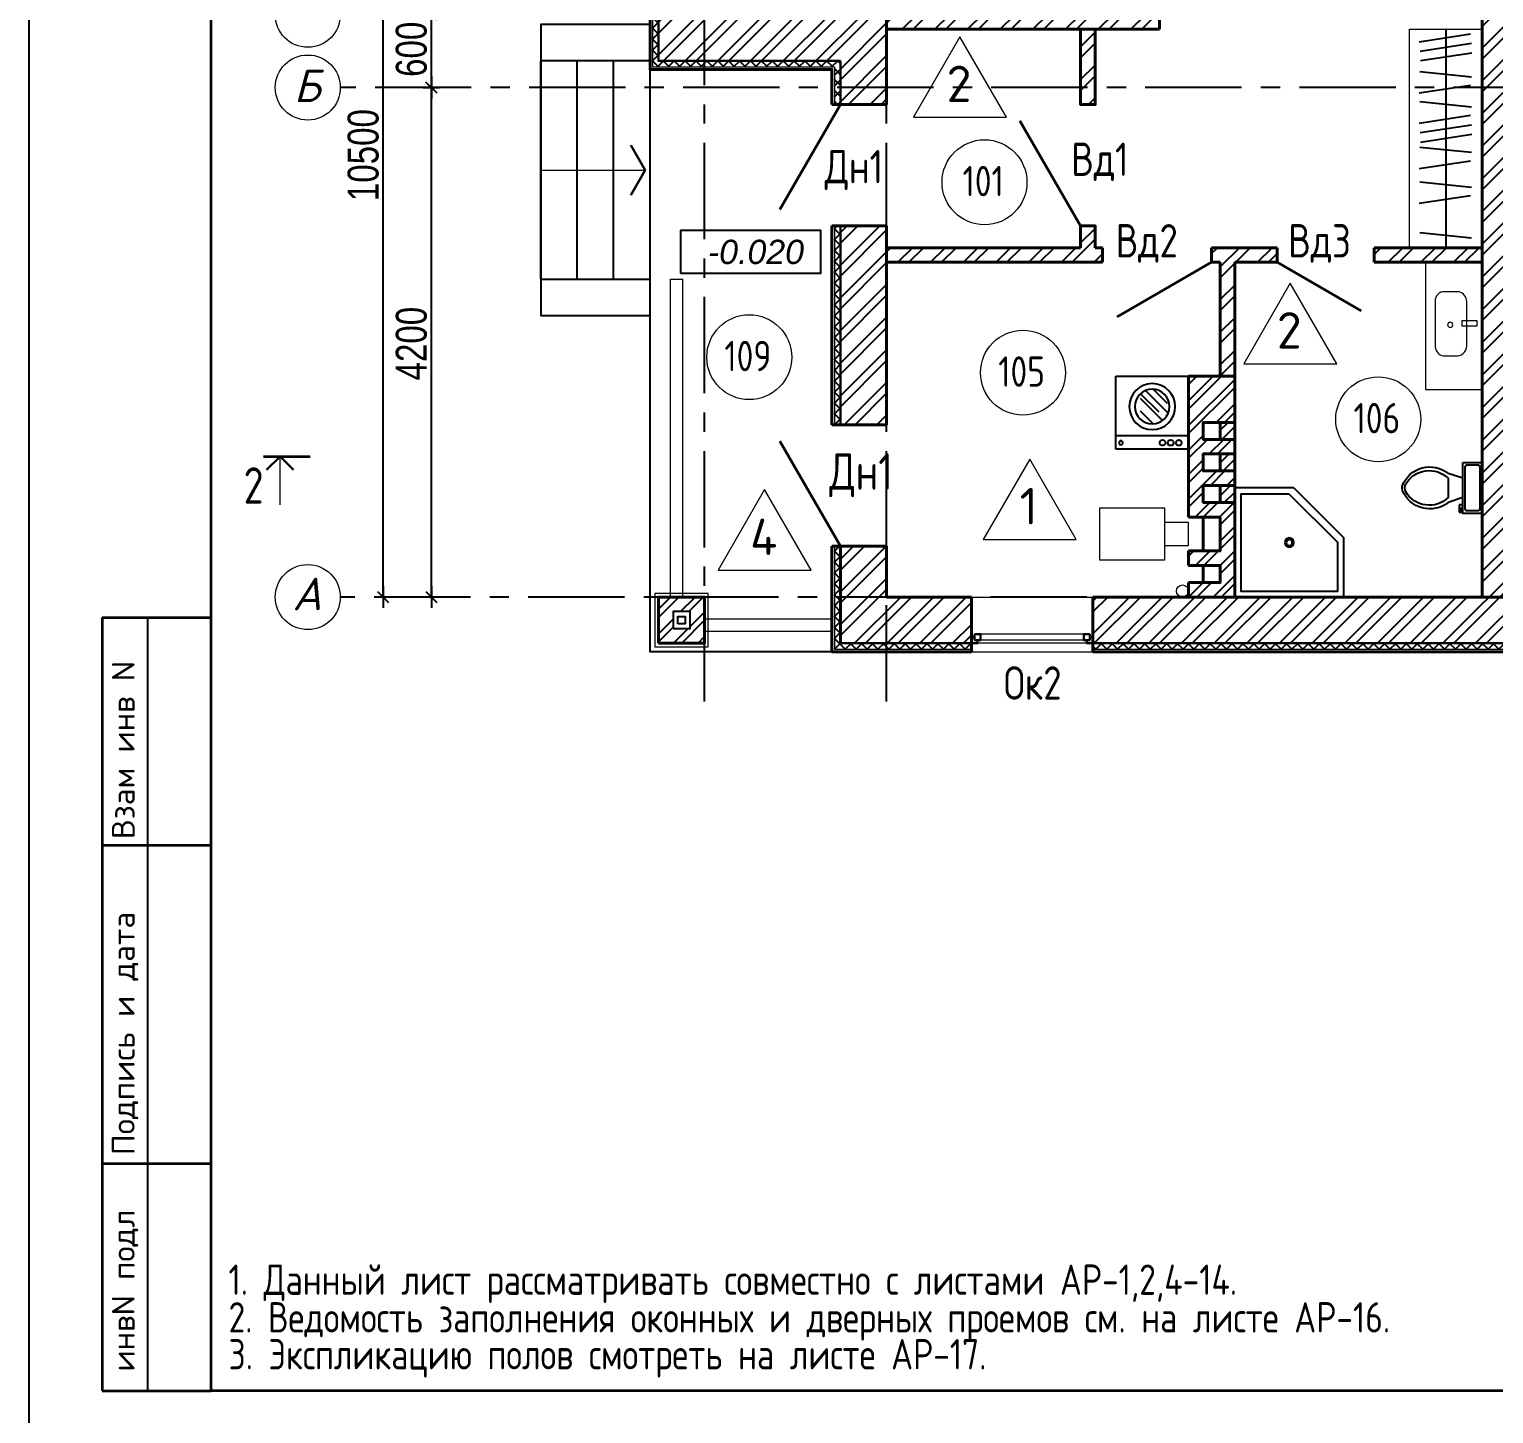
# Model space of a CAD drawing. Extents: x -12289450 to -10763036, y -7834513 to -6150123.
# Drawn here: x -11267018 to -11254947, y -7694349 to -7682937 of the extents above; entities that cross this region are included whole.
import ezdxf

# ---------------------------------------------------------------- set-up
doc = ezdxf.new("R2010")
doc.units = 0
doc.header["$LTSCALE"] = 25
doc.header["$PDMODE"] = 35
doc.linetypes.add('CENTER', pattern=[50.8, 31.75, -6.35, 6.35, -6.35])
doc.layers.get('DefPoints').update_dxf_attribs({"color": 10, "lineweight": 30})
for name, color, linetype in [('001-ПЕРЕГОРОДКИ', 5, 'Continuous'), ('003-ТЕКСТ', 7, 'Continuous'), ('004-ВСПЛИНИИ', 15, 'Continuous'), ('005-РАЗМЕРЫ', 252, 'Continuous'), ('008-ШТРИХОВКА', 252, 'Continuous'), ('010-MEBEL', 3, 'Continuous'), ('011-САНТЕХНИКА', 5, 'Continuous'), ('014-ОСИ', 251, 'CENTER'), ('Annotation - Text', 7, 'Continuous'), ('ArchiCAD', 7, 'Continuous'), ('SANTEH', 7, 'Continuous'), ('Б1-САНТЕХНИКА', 170, 'Continuous'), ('Новое', 51, 'Continuous'), ('Примечания', 7, 'Continuous')]:
    doc.layers.add(name, color=color, linetype=linetype)
for name, color, linetype, lineweight in [('06_Сантехника', 140, 'Continuous', 9), ('4_мебель', 30, 'Continuous', 9), ('MEBEL', 3, 'Continuous', 40), ('text', 1, 'Continuous', 15), ('маркировка', 114, 'Continuous', 20), ('МЕБЕЛЬ_ОБОРУДОВАНИЕ', 242, 'Continuous', 30), ('СТЕНЫ', 5, 'Continuous', 40)]:
    doc.layers.add(name, color=color, linetype=linetype, lineweight=lineweight)
doc.layers.add('Окна ArchiCAD_Ном._пера__23', color=7, linetype='Continuous', lineweight=30, true_color=0xff6600)
doc.layers.add('Окна ArchiCAD_Ном._пера__3', color=7, linetype='Continuous', lineweight=15, true_color=0xff6600)
doc.styles.add('gismo', font='isocpeui.ttf')
doc.styles.add('GOST 2.304', font='cs_gost2304.shx')
doc.styles.add('SIMP701', font='simplex701.shx')
doc.styles.get("Standard").update_dxf_attribs({"font": 'arial.ttf'})
doc.styles.add('TXT0', font='txt', dxfattribs={"width": 0.8})
doc.styles.add('ГОСТ 2.304', font='CS_Gost2304.shx')
doc.styles.add('Текстер', font='ariali.ttf')
doc.dimstyles.new('РАЗМЕРЫ', dxfattribs={"dimscale": 30, "dimtxt": 8.5, "dimasz": 0.15, "dimexe": 0, "dimexo": 0, "dimgap": 1.2, "dimtad": 1, "dimdec": 0, "dimzin": 0, "dimdsep": 46, "dimtxsty": 'TXT0', "dimblk1": 'A8MITTA', "dimblk2": 'A8MITTA', "dimsah": 1, "dimcen": 2, "dimse1": 1, "dimse2": 1, "dimadec": 0, "dimazin": 0, "dimtp": 6, "dimtm": 6, "dimtfac": 1, "dimtdec": 0, "dimtofl": 0, "dimtmove": 0, "dimatfit": 3, "dimldrblk": 'A8MITTA', "dimfxl": 0, "dimtolj": 1, "dimtzin": 0, "dimarcsym": 0})

# ---------------------------------------------------------------- blocks, each defined once
blk = doc.blocks.new('s_50')
at = {"layer": 'SANTEH', "ltscale": 600}
for p, q in [((600, 0), (0, 0)), ((0, 0), (0, -600)), ((491, -600), (491, 0)), ((600, -600), (600, 0)), ((297, -356), (145, -203)), ((365, -385), (183, -204)), ((393, -309), (287, -204)), ((225, -426), (107, -308)), ((305, -432), (118, -245)), ((0, -600), (600, -600))]:
    blk.add_line(p, q, dxfattribs=at)
for centre, major_axis, start_param, end_param in [((250, -300), (134, 134), 5.497787, 11.780972), ((548, -42), (11.2, 11.2), 5.497787, 11.780972), ((250, -300), (101, 101), 5.497787, 11.780972), ((548, -385), (-16.6, 16.6), -0.785398, 2.356194), ((548, -385), (-16.6, 16.6), 2.356194, 5.497787), ((548, -452), (-16.6, 16.6), -0.785398, 2.356194), ((548, -452), (16.6, 16.6), 3.926991, 7.068583), ((548, -519), (16.6, 16.6), 0.785398, 3.926991), ((548, -519), (16.6, 16.6), 3.926991, 7.068583)]:
    blk.add_ellipse(centre, major_axis=major_axis, ratio=1, start_param=start_param, end_param=end_param, dxfattribs=at)
blk = doc.blocks.new('A8MITTA', base_point=(3180, 3140))
for p, q in [((3160, 3140), (3200, 3140)), ((3170, 3130), (3190, 3150)), ((3180, 3155), (3180, 3125))]:
    blk.add_line(p, q)
blk = doc.blocks.new('*D34')
at = {"layer": '005-РАЗМЕРЫ', "color": 0, "lineweight": -2, "ltscale": 1.2, "transparency": 16777216}
blk.add_line((-11263704, -7687613), (-11263704, -7683422), dxfattribs=at)
at = {"layer": 'DefPoints', "color": 0, "ltscale": 1.2, "transparency": 16777216}
for p in [(-11263704, -7683417), (-11263637, -7683417), (-11263653, -7687617)]:
    blk.add_point(p, dxfattribs=at)
at = {"layer": '005-РАЗМЕРЫ', "color": 0, "lineweight": -2, "ltscale": 1.2, "transparency": 16777216, "xscale": 4.5, "yscale": 4.5, "zscale": 4.5}
for p, rotation in [((-11263704, -7683417), 90), ((-11263704, -7687617), 270)]:
    blk.add_blockref('A8MITTA', p, dxfattribs=dict(at, rotation=rotation))
at = {"layer": '005-РАЗМЕРЫ', "color": 0, "ltscale": 1.2, "transparency": 16777216, "insert": (-11263868, -7685528), "char_height": 255, "attachment_point": 5, "rotation": 90, "style": 'TXT0'}
blk.add_mtext('\\A1;4200', dxfattribs=at)
blk = doc.blocks.new('*D35')
at = {"layer": '005-РАЗМЕРЫ', "color": 0, "lineweight": -2, "ltscale": 1.2, "transparency": 16777216}
blk.add_line((-11264102, -7687613), (-11264102, -7677122), dxfattribs=at)
at = {"layer": 'DefPoints', "color": 0, "ltscale": 1.2, "transparency": 16777216}
for p in [(-11264102, -7677117), (-11263974, -7677117), (-11264026, -7687617)]:
    blk.add_point(p, dxfattribs=at)
at = {"layer": '005-РАЗМЕРЫ', "color": 0, "lineweight": -2, "ltscale": 1.2, "transparency": 16777216, "xscale": 4.5, "yscale": 4.5, "zscale": 4.5}
for p, rotation in [((-11264102, -7677117), 90), ((-11264102, -7687617), 270)]:
    blk.add_blockref('A8MITTA', p, dxfattribs=dict(at, rotation=rotation))
at = {"layer": '005-РАЗМЕРЫ', "color": 0, "ltscale": 1.2, "transparency": 16777216, "insert": (-11264265, -7683974), "char_height": 255, "attachment_point": 5, "rotation": 90, "style": 'TXT0'}
blk.add_mtext('\\A1;10500', dxfattribs=at)
blk = doc.blocks.new('*D36')
at = {"layer": '005-РАЗМЕРЫ', "color": 0, "lineweight": -2, "ltscale": 1.2, "transparency": 16777216}
blk.add_line((-11263704, -7683413), (-11263704, -7682822), dxfattribs=at)
at = {"layer": 'DefPoints', "color": 0, "ltscale": 1.2, "transparency": 16777216}
for p in [(-11263891, -7682817), (-11263704, -7682817), (-11263891, -7683417)]:
    blk.add_point(p, dxfattribs=at)
at = {"layer": '005-РАЗМЕРЫ', "color": 0, "lineweight": -2, "ltscale": 1.2, "transparency": 16777216, "xscale": 4.5, "yscale": 4.5, "zscale": 4.5}
for p, rotation in [((-11263704, -7682817), 90), ((-11263704, -7683417), 270)]:
    blk.add_blockref('A8MITTA', p, dxfattribs=dict(at, rotation=rotation))
at = {"layer": '005-РАЗМЕРЫ', "color": 0, "ltscale": 1.2, "transparency": 16777216, "insert": (-11263868, -7683102), "char_height": 255, "attachment_point": 5, "rotation": 90, "style": 'TXT0'}
blk.add_mtext('\\A1;600', dxfattribs=at)
blk = doc.blocks.new('Toilet - top')
for p, q in [((9.5, -6), (9.5, -2)), ((-10, -8.5), (-8, -8.5)), ((-10, -9.5), (-10, -8.5)), ((-7, -9.5), (-10, -9.5)), ((-8, -8.5), (-8, -8)), ((-7, -8), (-7, -9.5)), ((-4, -8), (-6, -14)), ((4, -8), (6, -14)), ((4, -14), (-4, -14))]:
    blk.add_line(p, q)
blk.add_lwpolyline([(10.5, -8), (10.5, 0), (-10.5, 0), (-10.5, -8)], close=True)
for points in [[(-9.5, -2), (-9.5, -6)], [(8.5, -1), (-8.5, -1)], [(-8.5, -7), (8.5, -7)]]:
    blk.add_lwpolyline(points)
for centre, radius, start, end in [((-8.62, -1.88), 0.884, 81.8699, 188.1301), ((-8.62, -6.12), 0.884, 171.8699, 278.1301), ((8.62, -1.88), 0.884, 351.8699, 98.1301), ((8.62, -6.12), 0.884, 261.8699, 8.1301), ((3.52, -21.58), 12.17, 141.46911, 247.97143), ((4.2, -21.82), 11.33, 136.36773, 238.94682), ((-3.52, -21.58), 12.17, 292.02843, 38.53071), ((-4.2, -21.82), 11.33, 301.05301, 43.63209), ((0, -27.88), 4, 245.73182, 294.26817), ((0, -29), 4, 254.86053, 285.13947)]:
    blk.add_arc(centre, radius, start, end)
blk = doc.blocks.new('heheh')
at = {"layer": '06_Сантехника'}
for points in [[(-42, 504), (426, 504), (426, -546), (-42, -546)], [(0, 20), (126, 20), (126, -20), (0, -20)]]:
    blk.add_lwpolyline(points, close=True, dxfattribs=at)
blk.add_lwpolyline([(85, 180, -0.307522), (148, 261), (270, 261, -0.453532), (346, 184), (346, -192, -0.34044), (279, -268), (160, -268, -0.375893), (85, -185)], format="xyb", close=True, dxfattribs=at)
blk.add_circle((222, -11), 21.7, dxfattribs=at)
blk = doc.blocks.new('yjheyth')
at = {"layer": '011-САНТЕХНИКА'}
for p, q in [((-731, 362), (-319, -50)), ((-681, 400), (-281, 0))]:
    blk.add_line(p, q, dxfattribs=at)
for points in [[(-731, 362), (-731, 850), (169, 850), (169, -50), (-319, -50)], [(-681, 400), (-681, 800), (119, 800), (119, 0), (-281, 0)]]:
    blk.add_lwpolyline(points, dxfattribs=at)
for radius in [37.5, 25]:
    blk.add_circle((-281, 400), radius, dxfattribs=at)
blk = doc.blocks.new('Уровень')
at = {"color": 213, "linetype": 'ByBlock'}
blk.add_lwpolyline([(0, 0), (1544, 0), (1544, 469), (0, 469)], close=True, dxfattribs=at)
at = {"flags": 4}
blk.add_attdef('+-0.000', (70, 107), '', height=250, dxfattribs=at)

msp = doc.modelspace()

# ---------------------------------------------------------------- hatches: boundary and pattern name
at = {"layer": '008-ШТРИХОВКА', "ltscale": 3}
h = msp.add_hatch(dxfattribs=at)
h.set_pattern_fill('ANSI37', color=256, scale=20, style=0)
h.set_pattern_definition([(45, (-11261881.67, -7683557.22), (-44.9013, 44.9013), []), (135, (-11261881.67, -7683557.22), (-44.9013, -44.9013), [])])
h.paths.add_polyline_path([(-11258951.7, -7676687.2), (-11259951.7, -7676687.2), (-11259951.7, -7676737.2), (-11258951.7, -7676737.2)])
h.paths.add_polyline_path([(-11259951.7, -7676687.2), (-11260381.7, -7676687.2), (-11260381.7, -7677117.2), (-11260331.7, -7677117.2), (-11260331.7, -7676737.2), (-11259951.7, -7676737.2)])
h.paths.add_polyline_path([(-11260331.7, -7677117.2), (-11260381.7, -7677117.2), (-11260381.7, -7678117.2), (-11260331.7, -7678117.2)])
h.paths.add_polyline_path([(-11260331.7, -7679117.2), (-11260381.7, -7679117.2), (-11260381.7, -7680287.2), (-11261881.7, -7680287.2), (-11261881.7, -7680717.2), (-11261831.7, -7680717.2), (-11261831.7, -7680337.2), (-11260331.7, -7680337.2)])
h.paths.add_polyline_path([(-11261831.7, -7680717.2), (-11261881.7, -7680717.2), (-11261881.7, -7681267.2), (-11261831.7, -7681267.2)])
h.paths.add_polyline_path([(-11261831.7, -7682817.2), (-11261881.7, -7682817.2), (-11261881.7, -7683247.2), (-11261451.7, -7683247.2), (-11261451.7, -7683197.2), (-11261831.7, -7683197.2)])
h.paths.add_polyline_path([(-11261831.7, -7682267.2), (-11261881.7, -7682267.2), (-11261881.7, -7682817.2), (-11261831.7, -7682817.2)])
h.paths.add_polyline_path([(-11260331.7, -7683197.2), (-11261451.7, -7683197.2), (-11261451.7, -7683247.2), (-11260381.7, -7683247.2), (-11260381.7, -7683417.2), (-11260331.7, -7683417.2)])
h.paths.add_polyline_path([(-11260331.7, -7683417.2), (-11260381.7, -7683417.2), (-11260381.7, -7683557.2), (-11260331.7, -7683557.2)])
h = msp.add_hatch(dxfattribs=at)
h.set_pattern_fill('ANSI32', color=256, scale=20)
h.set_pattern_definition([(45, (-11261831.67, -7687997.22), (-134.7038, 134.7038), []), (45, (-11261741.87, -7687997.22), (-134.7038, 134.7038), [])])
h.paths.add_polyline_path([(-11258951.7, -7676737.2), (-11259951.7, -7676737.2), (-11259951.7, -7677117.2), (-11258951.7, -7677117.2)])
h.paths.add_polyline_path([(-11259951.7, -7676737.2), (-11260331.7, -7676737.2), (-11260331.7, -7677117.2), (-11259951.7, -7677117.2)])
h.paths.add_polyline_path([(-11259951.7, -7677117.2), (-11260331.7, -7677117.2), (-11260331.7, -7678117.2), (-11260281.7, -7678117.2), (-11259951.7, -7678117.2), (-11259951.7, -7677917.2)])
h.paths.add_polyline_path([(-11259951.7, -7679117.2), (-11260331.7, -7679117.2), (-11260331.7, -7680337.2), (-11261451.7, -7680337.2), (-11261451.7, -7680717.2), (-11259951.7, -7680717.2)])
h.paths.add_polyline_path([(-11261451.7, -7680337.2), (-11261831.7, -7680337.2), (-11261831.7, -7680717.2), (-11261451.7, -7680717.2)])
h.paths.add_polyline_path([(-11261451.7, -7680717.2), (-11261831.7, -7680717.2), (-11261831.7, -7681267.2), (-11261451.7, -7681267.2), (-11261451.7, -7681117.2)])
h.paths.add_polyline_path([(-11261451.7, -7682417.2), (-11261451.7, -7682267.2), (-11261831.7, -7682267.2), (-11261831.7, -7682817.2), (-11261451.7, -7682817.2)])
h.paths.add_polyline_path([(-11261451.7, -7682817.2), (-11261831.7, -7682817.2), (-11261831.7, -7683197.2), (-11261451.7, -7683197.2)])
h.paths.add_polyline_path([(-11259951.7, -7682817.2), (-11260101.7, -7682817.2), (-11260401.7, -7682817.2), (-11261451.7, -7682817.2), (-11261451.7, -7683197.2), (-11260331.7, -7683197.2), (-11260331.7, -7683417.2), (-11259951.7, -7683417.2)])
h.paths.add_polyline_path([(-11259951.7, -7683417.2), (-11260331.7, -7683417.2), (-11260331.7, -7683557.2), (-11259951.7, -7683557.2)])
h.paths.add_polyline_path([(-11254851.7, -7676737.2), (-11257951.7, -7676737.2), (-11257951.7, -7676787.2), (-11257951.7, -7677117.2), (-11255041.7, -7677117.2), (-11254851.7, -7677117.2)])
h.paths.add_polyline_path([(-11252861.7, -7676737.2), (-11254851.7, -7676737.2), (-11254851.7, -7677117.2), (-11252861.7, -7677117.2)])
h.paths.add_polyline_path([(-11249151.7, -7676737.2), (-11250651.7, -7676737.2), (-11250651.7, -7677117.2), (-11249151.7, -7677117.2)])
h.paths.add_polyline_path([(-11250651.7, -7676737.2), (-11251261.7, -7676737.2), (-11251261.7, -7676787.2), (-11251261.7, -7677117.2), (-11250651.7, -7677117.2)])
h.paths.add_polyline_path([(-11248771.7, -7676737.2), (-11249151.7, -7676737.2), (-11249151.7, -7677117.2), (-11248771.7, -7677117.2)])
h.paths.add_polyline_path([(-11248771.7, -7677117.2), (-11249151.7, -7677117.2), (-11249151.7, -7679167.2), (-11248771.7, -7679167.2)])
h.paths.add_polyline_path([(-11254851.7, -7680717.2), (-11255041.7, -7680717.2), (-11255041.7, -7681217.2), (-11254851.7, -7681217.2)])
h.paths.add_polyline_path([(-11254661.7, -7680717.2), (-11254851.7, -7680717.2), (-11254851.7, -7681217.2), (-11254661.7, -7681217.2)])
h.paths.add_polyline_path([(-11254661.7, -7679161.7), (-11254781.7, -7679161.7), (-11254781.7, -7678977.2), (-11254851.7, -7678977.2), (-11254851.7, -7680717.2), (-11254661.7, -7680717.2)])
h.paths.add_polyline_path([(-11254851.7, -7678977.2), (-11255041.7, -7678977.2), (-11255041.7, -7679557.2), (-11255041.7, -7680717.2), (-11254851.7, -7680717.2)])
h.paths.add_polyline_path([(-11254851.7, -7677117.2), (-11255041.7, -7677117.2), (-11255041.7, -7677937.2), (-11254851.7, -7677937.2)])
h.paths.add_polyline_path([(-11254661.7, -7677117.2), (-11254851.7, -7677117.2), (-11254851.7, -7677937.2), (-11254781.7, -7677937.2), (-11254661.7, -7677937.2)])
h.paths.add_polyline_path([(-11254661.7, -7678317.2), (-11254781.7, -7678317.2), (-11254781.7, -7678457.2), (-11254661.7, -7678457.2)])
h.paths.add_polyline_path([(-11254661.7, -7678577.2), (-11254781.7, -7678577.2), (-11254781.7, -7678857.2), (-11254661.7, -7678857.2)])
h.paths.add_polyline_path([(-11259951.7, -7684557.2), (-11260331.7, -7684557.2), (-11260331.7, -7686197.2), (-11259951.7, -7686197.2)])
h.paths.add_polyline_path([(-11259951.7, -7687197.2), (-11260331.7, -7687197.2), (-11260331.7, -7687617.2), (-11259951.7, -7687617.2)])
h.paths.add_polyline_path([(-11259951.7, -7687617.2), (-11260331.7, -7687617.2), (-11260331.7, -7687997.2), (-11259951.7, -7687997.2)])
h.paths.add_polyline_path([(-11259251.7, -7687617.2), (-11259951.7, -7687617.2), (-11259951.7, -7687997.2), (-11259251.7, -7687997.2), (-11259251.7, -7687947.2)])
h.paths.add_polyline_path([(-11254851.7, -7687617.2), (-11256741.7, -7687617.2), (-11257081.7, -7687617.2), (-11257461.7, -7687617.2), (-11258251.7, -7687617.2), (-11258251.7, -7687997.2), (-11254851.7, -7687997.2)])
h.paths.add_polyline_path([(-11253451.7, -7687617.2), (-11254851.7, -7687617.2), (-11254851.7, -7687997.2), (-11253451.7, -7687997.2), (-11253451.7, -7687947.2)])
h.paths.add_polyline_path([(-11254661.7, -7683417.2), (-11254851.7, -7683417.2), (-11254851.7, -7687617.2), (-11254661.7, -7687617.2)])
h.paths.add_polyline_path([(-11254851.7, -7683417.2), (-11255041.7, -7683417.2), (-11255041.7, -7684737.2), (-11255041.7, -7687617.2), (-11254851.7, -7687617.2)])
h.paths.add_polyline_path([(-11253661.7, -7682817.2), (-11254851.7, -7682817.2), (-11254851.7, -7683417.2), (-11254661.7, -7683417.2), (-11254661.7, -7683197.2), (-11254061.7, -7683197.2), (-11253661.7, -7683197.2)])
h.paths.add_polyline_path([(-11254851.7, -7682817.2), (-11255041.7, -7682817.2), (-11255041.7, -7683417.2), (-11254851.7, -7683417.2)])
h.paths.add_polyline_path([(-11250651.7, -7682817.2), (-11251261.7, -7682817.2), (-11251261.7, -7683197.2), (-11250651.7, -7683197.2)])
h.paths.add_polyline_path([(-11249151.7, -7682817.2), (-11250651.7, -7682817.2), (-11250651.7, -7683417.2), (-11250271.7, -7683417.2), (-11250271.7, -7683197.2), (-11249151.7, -7683197.2)])
h.paths.add_polyline_path([(-11248771.7, -7682817.2), (-11249151.7, -7682817.2), (-11249151.7, -7683197.2), (-11248771.7, -7683197.2)])
h.paths.add_polyline_path([(-11248771.7, -7680767.3), (-11249151.5, -7680767.2), (-11249151.7, -7682817.2), (-11248771.7, -7682817.2)])
h.paths.add_polyline_path([(-11250271.7, -7683417.2), (-11250651.7, -7683417.2), (-11250651.7, -7684397.2), (-11250322.3, -7684397.2), (-11250322.3, -7684397.2), (-11250271.7, -7684397.2)])
h.paths.add_polyline_path([(-11250271.7, -7686797.2), (-11250322.3, -7686797.2), (-11250651.7, -7686797.2), (-11250651.7, -7687617.2), (-11250271.7, -7687617.2)])
h.paths.add_polyline_path([(-11250271.7, -7687617.2), (-11250651.7, -7687617.2), (-11250651.7, -7687997.2), (-11250271.7, -7687997.2)])
h.paths.add_polyline_path([(-11250651.7, -7687617.2), (-11251851.7, -7687617.2), (-11251851.7, -7687997.2), (-11250651.7, -7687997.2)])
h = msp.add_hatch(dxfattribs=at)
h.set_pattern_fill('ANSI32', color=256, scale=20)
h.set_pattern_definition([(45, (-11259951.67, -7686837.22), (-134.704, 134.704), []), (45, (-11259861.87, -7686837.22), (-134.704, 134.704), [])])
h.paths.add_polyline_path([(-11258171.7, -7684857.2), (-11258171.7, -7684737.2), (-11258231.7, -7684737.2), (-11258231.7, -7684557.2), (-11258351.7, -7684557.2), (-11258351.7, -7684737.2), (-11259951.7, -7684737.2), (-11259951.7, -7684857.2)])
h.paths.add_polyline_path([(-11258231.7, -7683417.2), (-11258351.7, -7683417.2), (-11258351.7, -7683557.2), (-11258231.7, -7683557.2)])
h.paths.add_polyline_path([(-11258351.7, -7683417.2), (-11258231.7, -7683417.2), (-11258231.7, -7682937.2), (-11258351.7, -7682937.2)])
h.paths.add_polyline_path([(-11257701.7, -7682937.2), (-11257701.7, -7682817.2), (-11259951.7, -7682817.2), (-11259951.7, -7682937.2)])
h.paths.add_polyline_path([(-11257701.7, -7682817.2), (-11257701.7, -7682717.2), (-11257801.7, -7682717.2), (-11257801.7, -7682817.2)])
h.paths.add_polyline_path([(-11256731.7, -7684857.2), (-11256731.7, -7684737.2), (-11257271.7, -7684737.2), (-11257271.7, -7684857.2), (-11257201.7, -7684857.2), (-11257201.7, -7685797.2), (-11257081.7, -7685797.2), (-11257081.7, -7684857.2)])
h.paths.add_polyline_path([(-11255041.7, -7684857.2), (-11255041.7, -7684737.2), (-11255641.7, -7684737.2), (-11255931.7, -7684737.2), (-11255931.7, -7684857.2)])
h.paths.add_polyline_path([(-11257801.7, -7681917.2), (-11257701.7, -7681917.2), (-11257701.7, -7681817.2), (-11259801.7, -7681817.2), (-11259744.5, -7681917.2)])
h.paths.add_polyline_path([(-11259951.7, -7680597.2), (-11259951.7, -7680717.2), (-11259801.7, -7680717.2), (-11259501.7, -7680717.2), (-11259201.7, -7680717.2), (-11258901.7, -7680717.2), (-11258601.7, -7680717.2), (-11258301.7, -7680717.2), (-11258001.7, -7680717.2), (-11257701.7, -7680717.2), (-11256241.7, -7680717.2), (-11256241.7, -7680597.2)])
h.paths.add_polyline_path([(-11255041.7, -7680717.2), (-11255041.7, -7680597.2), (-11255341.7, -7680597.2), (-11255341.7, -7680717.2)])
h.paths.add_polyline_path([(-11257081.7, -7686697.2), (-11257201.7, -7686697.2), (-11257201.7, -7686837.2), (-11257081.7, -7686837.2)])
h.paths.add_polyline_path([(-11257081.7, -7686437.2), (-11257201.7, -7686437.2), (-11257201.7, -7686577.2), (-11257081.7, -7686577.2)])
h.paths.add_polyline_path([(-11257081.7, -7686317.2), (-11257081.7, -7686177.2), (-11257201.7, -7686177.2), (-11257201.7, -7686317.2)])
h = msp.add_hatch(dxfattribs=at)
h.set_pattern_fill('ANSI37', color=256, scale=20, style=0)
h.set_pattern_definition([(45, (-11260381.67, -7686197.22), (-44.9013, 44.9013), []), (135, (-11260381.67, -7686197.22), (-44.9013, -44.9013), [])])
h.paths.add_polyline_path([(-11260331.7, -7684557.2), (-11260381.7, -7684557.2), (-11260381.7, -7686197.2), (-11260331.7, -7686197.2)])
h = msp.add_hatch(dxfattribs=at)
h.set_pattern_fill('ANSI32', color=256, scale=15)
h.set_pattern_definition([(45, (-11257461.67, -7687617.22), (-101.028, 101.028), []), (45, (-11257394.32, -7687617.22), (-101.028, 101.028), [])])
h.paths.add_polyline_path([(-11257461.7, -7685797.2), (-11257461.7, -7686957.2), (-11257341.7, -7686957.2), (-11257201.7, -7686957.2), (-11257201.7, -7687237.2), (-11257341.7, -7687237.2), (-11257461.7, -7687237.2), (-11257461.7, -7687357.2), (-11257341.7, -7687357.2), (-11257201.7, -7687357.2), (-11257201.7, -7687497.2), (-11257341.7, -7687497.2), (-11257461.7, -7687497.2), (-11257461.7, -7687617.2), (-11257081.7, -7687617.2), (-11257081.7, -7686837.2), (-11257201.7, -7686837.2), (-11257341.7, -7686837.2), (-11257341.7, -7686697.2), (-11257201.7, -7686697.2), (-11257081.7, -7686697.2), (-11257081.7, -7686577.2), (-11257201.7, -7686577.2), (-11257341.7, -7686577.2), (-11257341.7, -7686437.2), (-11257201.7, -7686437.2), (-11257081.7, -7686437.2), (-11257081.7, -7686317.2), (-11257201.7, -7686317.2), (-11257341.7, -7686317.2), (-11257341.7, -7686177.2), (-11257201.7, -7686177.2), (-11257081.7, -7686177.2), (-11257081.7, -7685797.2)])
h = msp.add_hatch(dxfattribs=at)
h.set_pattern_fill('ANSI37', color=256, scale=20, style=0)
h.set_pattern_definition([(45, (-11260381.67, -7688047.22), (-44.9013, 44.9013), []), (135, (-11260381.67, -7688047.22), (-44.9013, -44.9013), [])])
h.paths.add_polyline_path([(-11253451.7, -7687997.2), (-11254851.7, -7687997.2), (-11254851.7, -7688047.2), (-11253451.7, -7688047.2)])
h.paths.add_polyline_path([(-11254851.7, -7687997.2), (-11258251.7, -7687997.2), (-11258251.7, -7688047.2), (-11256741.7, -7688047.2), (-11254851.7, -7688047.2)])
h.paths.add_polyline_path([(-11259251.7, -7687997.2), (-11259951.7, -7687997.2), (-11259951.7, -7688047.2), (-11259251.7, -7688047.2)])
h.paths.add_polyline_path([(-11259951.7, -7687997.2), (-11260331.7, -7687997.2), (-11260331.7, -7687617.2), (-11260381.7, -7687617.2), (-11260381.7, -7688047.2), (-11259951.7, -7688047.2)])
h.paths.add_polyline_path([(-11260331.7, -7687197.2), (-11260381.7, -7687197.2), (-11260381.7, -7687617.2), (-11260331.7, -7687617.2)])
h = msp.add_hatch(dxfattribs=at)
h.set_pattern_fill('ANSI32', color=256, scale=15)
h.set_pattern_definition([(45, (-11265606.5, -7444781.63), (-101.02788, 101.02788), []), (45, (-11265539.15, -7444781.63), (-101.02788, 101.02788), [])])
h.paths.add_polyline_path([(-11261451.7, -7687617.2), (-11261831.7, -7687617.2), (-11261831.7, -7687997.2), (-11261451.7, -7687997.2)])
h.paths.add_polyline_path([(-11261571.7, -7687877.2), (-11261711.7, -7687877.2), (-11261711.7, -7687737.2), (-11261571.7, -7687737.2)], flags=16)
h.paths.add_polyline_path([(-11261611.7, -7687837.2), (-11261671.7, -7687837.2), (-11261671.7, -7687777.2), (-11261611.7, -7687777.2)], flags=0)

# ---------------------------------------------------------------- linework, layer by layer
at = {"layer": '001-ПЕРЕГОРОДКИ', "lineweight": 35, "ltscale": 100}
msp.add_lwpolyline([(-11265088.6, -7686457.2), (-11264702.1, -7686457.2)], dxfattribs=at)
at = {"layer": '001-ПЕРЕГОРОДКИ', "lineweight": 18, "ltscale": 100}
msp.add_lwpolyline([(-11264951.2, -7686856.6), (-11264951.2, -7686457.2)], dxfattribs=at)
at = {"layer": '004-ВСПЛИНИИ', "color": 5, "lineweight": 30}
for points in [[(-11261941.3, -7684097.2), (-11262060.2, -7683891.3)], [(-11261941.3, -7684097.2), (-11262060.2, -7684303.2)]]:
    msp.add_lwpolyline(points, dxfattribs=at)
at = {"layer": '004-ВСПЛИНИИ', "color": 0, "lineweight": 18}
msp.add_lwpolyline([(-11262801.7, -7684097.2), (-11261941.3, -7684097.2)], dxfattribs=at)
at = {"layer": '004-ВСПЛИНИИ', "lineweight": 18}
for points in [[(-11261731.7, -7687617.2), (-11261731.7, -7684997.2)], [(-11261731.7, -7684997.2), (-11261631.7, -7684997.2)], [(-11261631.7, -7687617.2), (-11261631.7, -7684997.2)], [(-11261451.7, -7687797.2), (-11260401.7, -7687797.2)], [(-11261451.7, -7687897.2), (-11260401.7, -7687897.2)]]:
    msp.add_lwpolyline(points, dxfattribs=at)
at = {"layer": '010-MEBEL'}
for p, q in [((-11255137.8, -7682977.4), (-11255561.4, -7683041.9)), ((-11255129.9, -7683055.4), (-11255553.5, -7683119.9)), ((-11255127.2, -7683133.4), (-11255550.8, -7683197.9)), ((-11255128.6, -7683331.2), (-11255554.8, -7683287.5)), ((-11255137.8, -7683400.1), (-11255561.4, -7683464.6)), ((-11255128.6, -7683579.7), (-11255554.8, -7683535.9)), ((-11255137.8, -7683648.5), (-11255561.4, -7683713)), ((-11255129.9, -7683726.5), (-11255553.5, -7683791)), ((-11255127.2, -7683804.5), (-11255550.8, -7683869)), ((-11255128.6, -7683953.8), (-11255554.8, -7683910)), ((-11255137.8, -7684022.7), (-11255561.4, -7684087.1)), ((-11255128.6, -7684240.2), (-11255554.8, -7684196.4)), ((-11255137.8, -7684309), (-11255561.4, -7684373.5)), ((-11255128.6, -7684658), (-11255554.8, -7684614.3))]:
    msp.add_line(p, q, dxfattribs=at)
msp.add_lwpolyline([(-11255341.7, -7682937.2), (-11255341.7, -7682937.2), (-11255341.7, -7684737.2), (-11255341.7, -7684737.2)], dxfattribs=at)
at = {"layer": '014-ОСИ'}
for points in [[(-11261451.7, -7688477.2), (-11261451.7, -7674758.6)], [(-11259951.7, -7688477.2), (-11259951.7, -7674758.6)], [(-11246864.8, -7683417.2), (-11264454.5, -7683417.2)], [(-11246871.7, -7687617.2), (-11264454.5, -7687617.2)]]:
    msp.add_lwpolyline(points, dxfattribs=at)
at = {"layer": '4_мебель', "lineweight": 30}
for points in [[(-11260831.7, -7684423.2), (-11260331.7, -7683557.2)], [(-11258851.7, -7683691.2), (-11258351.7, -7684557.2)], [(-11258051.1, -7685307.2), (-11257271.7, -7684857.2)], [(-11256731.7, -7684857.2), (-11256038.8, -7685257.2)], [(-11260831.7, -7686331.2), (-11260331.7, -7687197.2)]]:
    msp.add_lwpolyline(points, dxfattribs=at)
at = {"layer": 'Annotation - Text', "color": 0, "lineweight": 20}
for centre in [(-11264722.8, -7682817.2), (-11264722.8, -7683417.2), (-11264722.8, -7687617.2)]:
    msp.add_circle(centre, 268.3, dxfattribs=at)
at = {"layer": 'ArchiCAD', "color": 7, "linetype": 'Continuous', "lineweight": 35}
for p, q in [((-11266418.4, -7687786.3), (-11265518.4, -7687786.3)), ((-11266418.4, -7687786.3), (-11266418.4, -7694161.2)), ((-11266418.5, -7689661.2), (-11265518.5, -7689661.2)), ((-11266418.5, -7692286.2), (-11265518.5, -7692286.2)), ((-11266418.5, -7694161.2), (-11265518.5, -7694161.2))]:
    msp.add_line(p, q, dxfattribs=at)
msp.add_lwpolyline([(-11265518.5, -7672636.3), (-11235893.6, -7672636.3), (-11235893.6, -7694161.2), (-11265518.5, -7694161.2)], close=True, dxfattribs=at)
msp.add_lwpolyline([(-11265518.5, -7672636.3), (-11235893.6, -7672636.3), (-11235893.6, -7694161.2), (-11265518.5, -7694161.2)], close=True, dxfattribs=at)
at = {"layer": 'MEBEL', "lineweight": 20}
msp.add_lwpolyline([(-11255041.7, -7684737.2), (-11255641.7, -7684737.2), (-11255641.7, -7682937.2), (-11255041.7, -7682937.2), (-11255041.7, -7684737.2)], close=True, dxfattribs=at)
at = {"layer": 'text', "color": 1, "lineweight": 15}
for centre in [(-11259144, -7684197.7), (-11261083.6, -7685639.9), (-11258827, -7685767.9), (-11255898.6, -7686151.8)]:
    msp.add_circle(centre, 350, dxfattribs=at)
at = {"layer": 'text', "color": 1, "ltscale": 3}
msp.add_circle((-11257511.7, -7687567.2), 50, dxfattribs=at)
at = {"layer": 'маркировка'}
for points in [[(-11259346.6, -7682998.2), (-11259729.6, -7683661.6), (-11258963.6, -7683661.6)], [(-11256624, -7685030.1), (-11257007, -7685693.4), (-11256241, -7685693.4)], [(-11258771.8, -7686479.3), (-11259154.8, -7687142.7), (-11258388.8, -7687142.7)], [(-11260956.5, -7686731.7), (-11261339.5, -7687395.1), (-11260573.5, -7687395.1)]]:
    msp.add_lwpolyline(points, close=True, dxfattribs=at)
at = {"layer": 'МЕБЕЛЬ_ОБОРУДОВАНИЕ', "color": 44, "lineweight": 13, "true_color": 0xab6317}
for points in [[(-11258193.3, -7686881.1), (-11257661.4, -7686881.1), (-11257661.4, -7687313.4), (-11258193.3, -7687313.4)], [(-11257461.7, -7687001.1), (-11257661.4, -7687001.1), (-11257661.4, -7687193.3), (-11257461.7, -7687193.3)]]:
    msp.add_lwpolyline(points, close=True, dxfattribs=at)
at = {"layer": 'Новое', "color": 7, "linetype": 'Continuous'}
msp.add_line((-11266043.4, -7687786.3), (-11266043.4, -7694161.2), dxfattribs=at)
msp.add_lwpolyline([(-11267018.5, -7672261.3), (-11235518.6, -7672261.3), (-11235518.6, -7694536.2), (-11267018.5, -7694536.2)], close=True, dxfattribs=at)
msp.add_lwpolyline([(-11267018.5, -7672261.3), (-11235518.6, -7672261.3), (-11235518.6, -7694536.2), (-11267018.5, -7694536.2)], close=True, dxfattribs=at)
at = {"layer": 'Окна ArchiCAD_Ном._пера__23', "linetype": 'Continuous'}
for points in [[(-11259226.7, -7687922.2), (-11259176.7, -7687922.2), (-11259176.7, -7687972.2), (-11259226.7, -7687972.2)], [(-11258276.7, -7687922.2), (-11258326.7, -7687922.2), (-11258326.7, -7687972.2), (-11258276.7, -7687972.2)]]:
    msp.add_lwpolyline(points, close=True, dxfattribs=at)
for points in [[(-11259226.7, -7687947.2), (-11259251.7, -7687947.2), (-11259251.7, -7687997.2), (-11259201.7, -7687997.2), (-11259201.7, -7687972.2), (-11259226.7, -7687972.2), (-11259226.7, -7687947.2)], [(-11258276.7, -7687947.2), (-11258251.7, -7687947.2), (-11258251.7, -7687997.2), (-11258301.7, -7687997.2), (-11258301.7, -7687972.2), (-11258276.7, -7687972.2), (-11258276.7, -7687947.2)]]:
    msp.add_lwpolyline(points, dxfattribs=at)
at = {"layer": 'Окна ArchiCAD_Ном._пера__3', "linetype": 'Continuous'}
for p, q in [((-11258326.7, -7687922.2), (-11259176.7, -7687922.2)), ((-11258301.7, -7687997.2), (-11259201.7, -7687997.2)), ((-11258326.7, -7687972.2), (-11259176.7, -7687972.2))]:
    msp.add_line(p, q, dxfattribs=at)
at = {"layer": 'СТЕНЫ', "ltscale": 3}
for p, q in [((-11259951.7, -7682937.2), (-11257701.7, -7682937.2)), ((-11259951.7, -7683557.2), (-11260401.7, -7683557.2)), ((-11259951.7, -7684557.2), (-11260401.7, -7684557.2)), ((-11259951.7, -7684737.2), (-11259951.7, -7684557.2)), ((-11259951.7, -7684737.2), (-11258351.7, -7684737.2)), ((-11258171.7, -7684857.2), (-11258171.7, -7684737.2)), ((-11257271.7, -7684857.2), (-11257271.7, -7684737.2)), ((-11257271.7, -7684737.2), (-11256731.7, -7684737.2)), ((-11256731.7, -7684857.2), (-11256731.7, -7684737.2)), ((-11255931.7, -7684857.2), (-11255931.7, -7684737.2)), ((-11255931.7, -7684737.2), (-11255041.7, -7684737.2)), ((-11259951.7, -7684857.2), (-11258171.7, -7684857.2)), ((-11257201.7, -7684857.2), (-11257271.7, -7684857.2)), ((-11257081.7, -7684857.2), (-11256731.7, -7684857.2)), ((-11255931.7, -7684857.2), (-11255041.7, -7684857.2)), ((-11260401.7, -7686197.2), (-11259951.7, -7686197.2)), ((-11260401.7, -7687197.2), (-11259951.7, -7687197.2)), ((-11259951.7, -7687197.2), (-11259951.7, -7687617.2)), ((-11259951.7, -7687617.2), (-11259251.7, -7687617.2)), ((-11259251.7, -7687617.2), (-11259251.7, -7688067.2)), ((-11258251.7, -7687617.2), (-11258251.7, -7688067.2))]:
    msp.add_line(p, q, dxfattribs=at)
at = {"layer": 'СТЕНЫ', "color": 44, "ltscale": 0.3, "true_color": 0xab6317}
for p, q in [((-11257081.7, -7685797.2), (-11257461.7, -7685797.2)), ((-11257081.7, -7686177.2), (-11257201.7, -7686177.2)), ((-11257201.7, -7686317.2), (-11257081.7, -7686317.2)), ((-11257081.7, -7686317.2), (-11257201.7, -7686317.2)), ((-11257081.7, -7686317.2), (-11257081.7, -7686437.2)), ((-11257081.7, -7686437.2), (-11257201.7, -7686437.2)), ((-11257081.7, -7686577.2), (-11257201.7, -7686577.2)), ((-11257081.7, -7686697.2), (-11257201.7, -7686697.2)), ((-11257081.7, -7686837.2), (-11257201.7, -7686837.2)), ((-11257341.7, -7686957.2), (-11257461.7, -7686957.2)), ((-11257341.7, -7687237.2), (-11257461.7, -7687237.2)), ((-11257341.7, -7687357.2), (-11257461.7, -7687357.2)), ((-11257341.7, -7687497.2), (-11257461.7, -7687497.2)), ((-11257461.7, -7687617.2), (-11257081.7, -7687617.2))]:
    msp.add_line(p, q, dxfattribs=at)
at = {"layer": 'СТЕНЫ', "lineweight": 30, "ltscale": 3}
for p, q in [((-11260331.7, -7687997.2), (-11260331.7, -7687197.2)), ((-11259251.7, -7687997.2), (-11260331.7, -7687997.2))]:
    msp.add_line(p, q, dxfattribs=at)
at = {"layer": 'СТЕНЫ', "ltscale": 3}
for points in [[(-11261901.7, -7682267.2), (-11261901.7, -7683267.2), (-11260401.7, -7683267.2), (-11260401.7, -7683557.2)], [(-11261901.7, -7682417.2), (-11261901.7, -7683267.2), (-11260401.7, -7683267.2), (-11260401.7, -7683557.2)], [(-11259951.7, -7682817.2), (-11259951.7, -7683557.2)], [(-11257701.7, -7682817.2), (-11257701.7, -7682937.2)], [(-11255041.7, -7687617.2), (-11255041.7, -7682817.2)], [(-11258351.7, -7682937.2), (-11258351.7, -7683557.2), (-11258231.7, -7683557.2), (-11258231.7, -7682937.2)], [(-11258231.7, -7682937.2), (-11258231.7, -7683557.2)], [(-11260401.7, -7684557.2), (-11260401.7, -7686197.2)], [(-11259951.7, -7684557.2), (-11259951.7, -7686197.2)], [(-11258351.7, -7684737.2), (-11258351.7, -7684557.2), (-11258231.7, -7684557.2), (-11258231.7, -7684737.2)], [(-11258231.7, -7684737.2), (-11258171.7, -7684737.2)], [(-11257201.7, -7684857.2), (-11257201.7, -7685797.2)], [(-11257081.7, -7684857.2), (-11257081.7, -7687617.2)], [(-11260401.7, -7687197.2), (-11260401.7, -7688067.2), (-11259251.7, -7688067.2)], [(-11260331.7, -7687197.2), (-11260331.7, -7687997.2)], [(-11259951.7, -7687377.2), (-11259951.7, -7687617.2)], [(-11258251.7, -7687617.2), (-11256741.7, -7687617.2)], [(-11256741.7, -7687617.2), (-11253451.7, -7687617.2)], [(-11258251.7, -7688067.2), (-11256741.7, -7688067.2)], [(-11256741.7, -7688067.2), (-11253451.7, -7688067.2)]]:
    msp.add_lwpolyline(points, dxfattribs=at)
at = {"layer": 'СТЕНЫ', "lineweight": 9, "ltscale": 3}
for points in [[(-11261881.7, -7682267.2), (-11261881.7, -7683247.2), (-11260381.7, -7683247.2), (-11260381.7, -7683557.2)], [(-11261881.7, -7682417.2), (-11261881.7, -7683247.2), (-11260381.7, -7683247.2), (-11260381.7, -7683557.2)], [(-11260381.7, -7684557.2), (-11260381.7, -7686197.2)], [(-11260381.7, -7687197.2), (-11260381.7, -7688047.2), (-11259251.7, -7688047.2)], [(-11259251.7, -7687617.2), (-11258251.7, -7687617.2)], [(-11258251.7, -7688047.2), (-11256741.7, -7688047.2)], [(-11256741.7, -7688047.2), (-11253451.7, -7688047.2)], [(-11259251.7, -7688067.2), (-11258251.7, -7688067.2)]]:
    msp.add_lwpolyline(points, dxfattribs=at)
at = {"layer": 'СТЕНЫ', "lineweight": 30, "ltscale": 3}
for points in [[(-11261831.7, -7682267.2), (-11261831.7, -7683197.2), (-11260331.7, -7683197.2)], [(-11261831.7, -7682417.2), (-11261831.7, -7683197.2), (-11260331.7, -7683197.2)], [(-11260331.7, -7683197.2), (-11260331.7, -7683557.2)], [(-11260331.7, -7684557.2), (-11260331.7, -7686197.2)], [(-11258251.7, -7687997.2), (-11253451.7, -7687997.2)]]:
    msp.add_lwpolyline(points, dxfattribs=at)
at = {"layer": 'СТЕНЫ', "lineweight": 25, "ltscale": 3}
for points in [[(-11261901.7, -7682897.2), (-11262801.7, -7682897.2), (-11262801.7, -7685297.2), (-11261901.7, -7685297.2)], [(-11261901.7, -7683197.2), (-11262801.7, -7683197.2), (-11262801.7, -7684997.2), (-11261901.7, -7684997.2)], [(-11262801.7, -7684997.2), (-11262801.7, -7683197.2)], [(-11262501.7, -7684997.2), (-11262501.7, -7683197.2)], [(-11262201.7, -7684997.2), (-11262201.7, -7683197.2)], [(-11260331.7, -7688067.2), (-11261901.7, -7688067.2), (-11261901.7, -7683197.2)]]:
    msp.add_lwpolyline(points, dxfattribs=at)
at = {"layer": 'СТЕНЫ', "color": 44, "ltscale": 0.3, "true_color": 0xab6317}
for points in [[(-11257461.7, -7686957.2), (-11257461.7, -7685797.2)], [(-11257081.7, -7686177.2), (-11257081.7, -7685797.2)], [(-11257081.7, -7685917.2), (-11257081.7, -7685797.2)], [(-11257081.7, -7686437.2), (-11257081.7, -7686317.2)], [(-11257081.7, -7686697.2), (-11257081.7, -7686577.2)], [(-11257081.7, -7687617.2), (-11257081.7, -7686837.2)], [(-11257461.7, -7687357.2), (-11257461.7, -7687237.2)], [(-11257461.7, -7687617.2), (-11257461.7, -7687497.2)]]:
    msp.add_lwpolyline(points, dxfattribs=at)
for points in [[(-11257201.7, -7686177.2), (-11257201.7, -7686317.2), (-11257341.7, -7686317.2), (-11257341.7, -7686177.2)], [(-11257201.7, -7686437.2), (-11257201.7, -7686577.2), (-11257341.7, -7686577.2), (-11257341.7, -7686437.2)], [(-11257201.7, -7686697.2), (-11257201.7, -7686837.2), (-11257341.7, -7686837.2), (-11257341.7, -7686697.2)], [(-11257201.7, -7686957.2), (-11257201.7, -7687237.2), (-11257341.7, -7687237.2), (-11257341.7, -7686957.2)], [(-11257201.7, -7687357.2), (-11257201.7, -7687497.2), (-11257341.7, -7687497.2), (-11257341.7, -7687357.2)]]:
    msp.add_lwpolyline(points, close=True, dxfattribs=at)
at = {"layer": 'СТЕНЫ', "color": 5, "lineweight": 30}
for points in [[(-11264951.2, -7686457.2), (-11265062.2, -7686568.2)], [(-11264951.2, -7686457.2), (-11264840.2, -7686568.2)]]:
    msp.add_lwpolyline(points, dxfattribs=at)
at = {"layer": 'СТЕНЫ', "lineweight": 9, "ltscale": 3}
msp.add_lwpolyline([(-11261861.7, -7688027.2), (-11261421.7, -7688027.2), (-11261421.7, -7687587.2), (-11261861.7, -7687587.2)], close=True, dxfattribs=at)
at = {"layer": 'СТЕНЫ', "ltscale": 3}
msp.add_lwpolyline([(-11261831.7, -7687997.2), (-11261451.7, -7687997.2), (-11261451.7, -7687617.2), (-11261831.7, -7687617.2)], close=True, dxfattribs=at)
at = {"layer": 'СТЕНЫ', "lineweight": 25, "ltscale": 3}
for points in [[(-11261711.7, -7687877.2), (-11261571.7, -7687877.2), (-11261571.7, -7687737.2), (-11261711.7, -7687737.2)], [(-11261671.7, -7687837.2), (-11261671.7, -7687777.2), (-11261611.7, -7687777.2), (-11261611.7, -7687837.2), (-11261671.7, -7687837.2)]]:
    msp.add_lwpolyline(points, close=True, dxfattribs=at)

# ---------------------------------------------------------------- block references
at = {"color": 7, "ltscale": 2}
ref = msp.add_blockref('Уровень', (-11261651.6, -7684947.1), dxfattribs=dict(at, xscale=0.75, yscale=0.75, zscale=0.75))
ref.add_attrib('+-0.000', ' -0.020', (-11261502, -7684871.8), dxfattribs={"height": 200, "style": 'Текстер'})
at = {"layer": '011-САНТЕХНИКА', "xscale": -20.00000000015772, "yscale": 20.00000000015772, "zscale": 20.00000000015772, "rotation": 270}
msp.add_blockref('Toilet - top', (-11255041.7, -7686717.6), dxfattribs=at)
at = {"layer": 'SANTEH', "linetype": 'Continuous', "xscale": -1, "rotation": 90}
msp.add_blockref('s_50', (-11258061.7, -7685797.2), dxfattribs=at)
at = {"layer": 'Б1-САНТЕХНИКА', "color": 5, "ltscale": 0.04, "xscale": -0.999614699189365, "yscale": 0.999614699189365, "zscale": 0.999614699189365, "rotation": 90}
msp.add_blockref('yjheyth', (-11256232, -7687448.5), dxfattribs=at)
at = {"layer": 'СТЕНЫ', "xscale": -1}
msp.add_blockref('heheh', (-11255083.2, -7685361.5), dxfattribs=at)

# ---------------------------------------------------------------- texts
at = {"layer": '003-ТЕКСТ', "lineweight": 30, "style": 'SIMP701'}
for s, height, p in [('Взам инв N', 187.5, (-11266149.8, -7689612.9)), ('Подпись и дата', 187.497, (-11266149.8, -7692218.2)), ('инвN подл', 187.5, (-11266149.8, -7694001.6))]:
    msp.add_text(s, height=height, rotation=90, dxfattribs=at).set_placement(p)
at = {"layer": 'Annotation - Text', "color": 0, "lineweight": 25, "style": 'GOST 2.304'}
for s, height, p in [('Дн1', 275, (-11260462.1, -7684206.5)), ('Вд1', 275, (-11258429.3, -7684145.5)), ('Вд2', 275, (-11258063.1, -7684817.7)), ('Вд3', 275, (-11256640.9, -7684817.7)), ('Дн1', 300, (-11260424.4, -7686732.4)), ('Ок2', 275, (-11258985.1, -7688462.8)), ('1. Данный лист рассматривать совместно с листами АР-1,2,4-14.', 250, (-11265376, -7693368.8)), ('2. Ведомость заполнения оконных и дверных проемов см. на листе АР-16.', 250, (-11265376, -7693679.2)), ('3. Экспликацию полов смотреть на листе АР-17.', 250, (-11265376, -7693983.3))]:
    msp.add_text(s, height=height, dxfattribs=at).set_placement(p)
at = {"layer": 'Annotation - Text', "color": 0, "lineweight": 25, "char_height": 268.3, "attachment_point": 2, "style": 'gismo'}
for s, insert in [('Б', (-11264728.8, -7683268.4)), ('A', (-11264728.8, -7687457.2))]:
    msp.add_mtext(s, dxfattribs=dict(at, insert=insert))
at = {"layer": 'Annotation - Text', "color": 1, "linetype": 'Continuous', "lineweight": 30, "char_height": 250, "attachment_point": 2, "style": 'ГОСТ 2.304'}
for s, insert in [('101', (-11259155.1, -7684063)), ('109', (-11261094.8, -7685505.3)), ('105', (-11258838.2, -7685633.3)), ('106', (-11255909.8, -7686017.1))]:
    msp.add_mtext(s, dxfattribs=dict(at, insert=insert))
at = {"layer": 'маркировка', "char_height": 300, "attachment_point": 2, "style": 'GOST 2.304'}
for s, insert in [('{\\fISOCPEUR|b0|i0|c0|p34;2}', (-11259354.4, -7683236.7)), ('{\\fISOCPEUR|b0|i0|c0|p34;2}', (-11256631.9, -7685268.6)), ('{\\fISOCPEUR|b0|i0|c0|p34;1}', (-11258779.6, -7686717.8)), ('{\\fISOCPEUR|b0|i0|c204|p34;4}', (-11260964.3, -7686970.2))]:
    msp.add_mtext(s, dxfattribs=dict(at, insert=insert))
at = {"layer": 'Примечания', "color": 7, "lineweight": 25, "insert": (-11265252, -7686697.6), "char_height": 300, "attachment_point": 4}
msp.add_mtext('{\\fGOST 2.304 type A|b0|i0|c0|p34;2}', dxfattribs=at)

# ---------------------------------------------------------------- dimensions: what is measured, and where the dimension line sits
at = {"layer": '005-РАЗМЕРЫ', "ltscale": 1.2}
for base, p1, p2, picture, middle in [((-11264101.6, -7677117.2), (-11264026.5, -7687617.2), (-11263974.3, -7677117.2), '*D35', (-11264101.6, -7683973.9)), ((-11263704.4, -7682817.2), (-11263890.6, -7683417.2), (-11263890.6, -7682817.2), '*D36', (-11263704.4, -7683102.2)), ((-11263704.4, -7683417.2), (-11263653.5, -7687617.2), (-11263636.9, -7683417.2), '*D34', (-11263704.4, -7685528))]:
    dim = msp.add_linear_dim(base=base, p1=p1, p2=p2, angle=90, dimstyle='РАЗМЕРЫ', dxfattribs=at)
    dim.commit()
    dim.dimension.update_dxf_attribs({"geometry": picture, "text_midpoint": middle, "dimtype": 160})

doc.saveas('drawing.dxf')
